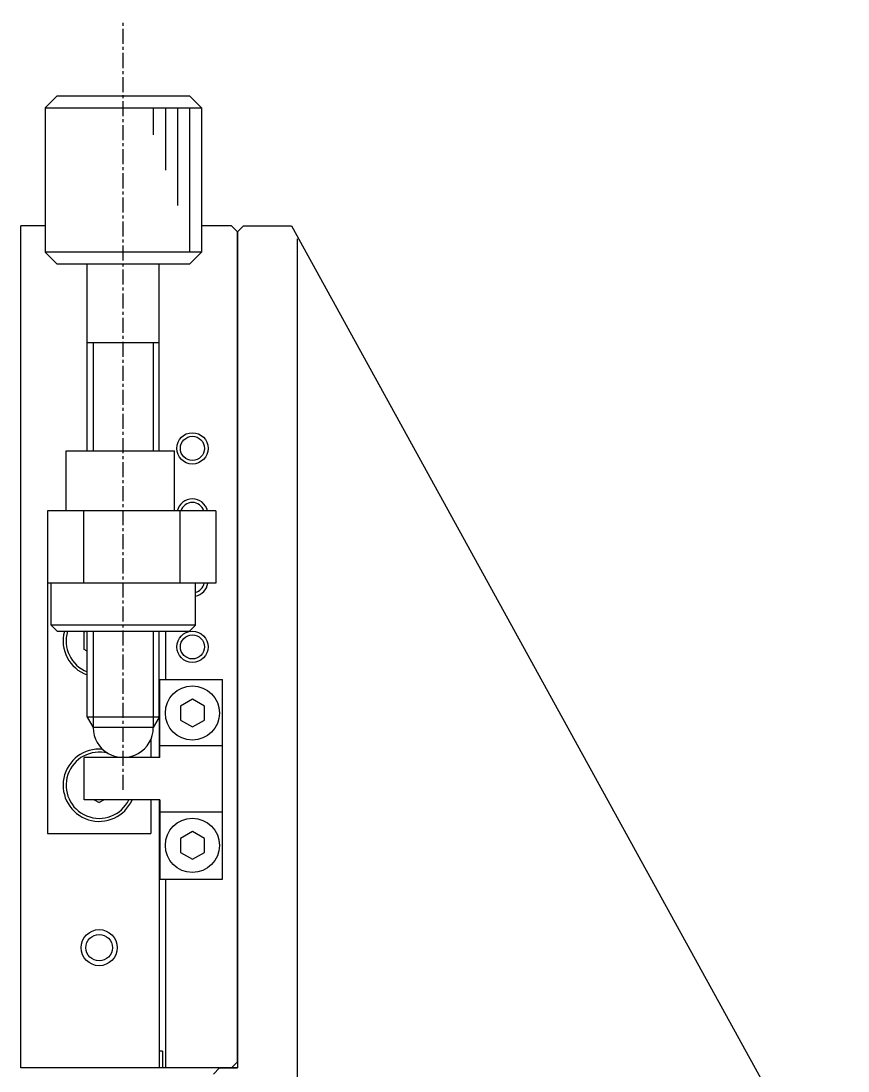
# Model space of a CAD drawing. Extents: x 570 to 820, y 66 to 265.
# Drawn here: x 725.1 to 793.9, y 175.9 to 263.2 of the extents above; entities that cross this region are included whole.
import ezdxf

# ---------------------------------------------------------------- set-up
doc = ezdxf.new("R2010")
doc.units = 0
doc.linetypes.add('CENTER', pattern=[2, 1.25, -0.25, 0.25, -0.25])
doc.layers.get('0').update_dxf_attribs({"linetype": 'CONTINUOUS'})
doc.layers.add('CENTER', color=1, linetype='CENTER')

msp = doc.modelspace()

# ---------------------------------------------------------------- linework, layer by layer
at = {"color": 7, "linetype": 'CONTINUOUS'}
for p, q in [((728.132, 256.953), (727.132, 255.953)), ((728.132, 256.953), (739.132, 256.953)), ((739.132, 256.953), (740.132, 255.953)), ((727.132, 255.953), (727.132, 243.953)), ((740.132, 255.953), (740.132, 243.953)), ((727.132, 246.153), (725.132, 246.153)), ((725.132, 176.153), (725.132, 246.153)), ((742.632, 246.153), (740.132, 246.153)), ((743.132, 245.653), (742.632, 246.153)), ((743.132, 245.653), (743.632, 246.153)), ((743.632, 246.153), (747.632, 246.153)), ((747.632, 246.153), (793.882, 162.153)), ((743.132, 176.653), (743.132, 245.653)), ((743.132, 245.653), (743.132, 176.153)), ((748.132, 159.153), (748.132, 245.065)), ((728.132, 242.953), (727.132, 243.953)), ((739.132, 242.953), (740.132, 243.953)), ((739.132, 242.953), (728.132, 242.953)), ((730.632, 227.453), (730.632, 242.953)), ((736.632, 227.453), (736.632, 242.953)), ((730.632, 236.453), (736.632, 236.453)), ((728.882, 222.453), (728.882, 227.453)), ((728.882, 227.453), (737.882, 227.453)), ((737.882, 222.453), (737.882, 227.453)), ((741.332, 222.453), (727.332, 222.453)), ((727.332, 222.453), (727.332, 195.653)), ((730.332, 222.453), (730.332, 216.453)), ((738.332, 222.453), (738.332, 216.453)), ((741.332, 222.453), (741.332, 216.453)), ((741.332, 216.453), (727.332, 216.453)), ((727.632, 212.953), (727.632, 216.453)), ((739.632, 212.953), (739.632, 216.453)), ((728.132, 212.453), (727.632, 212.953)), ((739.132, 212.453), (739.632, 212.953)), ((728.132, 212.453), (739.132, 212.453)), ((730.518, 212.453), (730.382, 212.374)), ((730.382, 210.931), (730.382, 212.374)), ((730.632, 205.319), (730.632, 212.453)), ((736.632, 205.319), (736.632, 212.453)), ((737.132, 212.453), (737.132, 208.453)), ((730.632, 210.787), (730.382, 210.931)), ((736.682, 201.953), (736.682, 208.453)), ((736.682, 208.453), (741.882, 208.453)), ((741.882, 191.853), (741.882, 208.453)), ((739.382, 206.807), (738.382, 206.23)), ((738.382, 206.23), (738.382, 205.075)), ((740.382, 206.23), (739.382, 206.807)), ((740.382, 205.075), (740.382, 206.23)), ((730.632, 205.319), (731.132, 204.453)), ((736.632, 205.319), (730.632, 205.319)), ((736.632, 205.319), (736.132, 204.453)), ((736.632, 205.319), (736.632, 201.953)), ((736.132, 204.453), (731.132, 204.453)), ((738.382, 205.075), (739.382, 204.498)), ((739.382, 204.498), (740.382, 205.075)), ((735.932, 203.473), (735.932, 201.953)), ((736.682, 202.953), (741.882, 202.953)), ((736.682, 201.953), (730.382, 201.953)), ((730.382, 198.453), (730.382, 201.953)), ((736.682, 198.453), (730.382, 198.453)), ((731.211, 198.453), (731.632, 198.209)), ((732.054, 198.453), (731.632, 198.209)), ((735.932, 198.453), (735.932, 195.653)), ((736.632, 198.453), (736.632, 176.153)), ((736.682, 198.453), (736.682, 191.853)), ((736.682, 197.453), (741.882, 197.453)), ((727.332, 195.653), (735.932, 195.653)), ((739.382, 195.807), (738.382, 195.23)), ((740.382, 195.23), (739.382, 195.807)), ((738.382, 195.23), (738.382, 194.075)), ((740.382, 194.075), (740.382, 195.23)), ((738.382, 194.075), (739.382, 193.498)), ((739.382, 193.498), (740.382, 194.075)), ((736.682, 191.853), (741.882, 191.853)), ((737.132, 191.853), (737.132, 176.153)), ((743.132, 176.653), (743.132, 187.653)), ((736.882, 177.553), (736.632, 177.553)), ((736.882, 177.553), (736.882, 176.153)), ((743.132, 176.653), (742.632, 176.153)), ((743.132, 176.653), (742.632, 176.153)), ((743.132, 176.653), (742.632, 176.153)), ((743.132, 176.153), (725.132, 176.153)), ((741.132, 175.653), (741.632, 176.153)), ((741.632, 176.153), (743.132, 176.153))]:
    msp.add_line(p, q, dxfattribs=at)
at = {"color": 3, "linetype": 'CONTINUOUS'}
for p, q in [((727.132, 255.953), (740.132, 255.953)), ((736.132, 255.953), (736.132, 253.718)), ((737.132, 255.953), (737.132, 250.782)), ((738.132, 255.953), (738.132, 247.836)), ((739.132, 255.953), (739.132, 243.953)), ((740.132, 243.953), (727.132, 243.953)), ((731.132, 236.453), (731.132, 227.453)), ((736.132, 236.453), (736.132, 227.453)), ((739.632, 212.953), (727.632, 212.953)), ((731.132, 212.453), (731.132, 204.453)), ((736.132, 212.453), (736.132, 204.453))]:
    msp.add_line(p, q, dxfattribs=at)
for centre, radius in [((739.382, 227.653), 1.3), ((739.382, 227.653), 1), ((739.382, 211.153), 1.3), ((739.382, 211.153), 1), ((731.632, 186.153), 1.5)]:
    msp.add_circle(centre, radius, dxfattribs=at)
at = {"color": 7, "linetype": 'CONTINUOUS'}
for centre, radius in [((739.382, 205.653), 2.25), ((739.382, 194.653), 2.25), ((731.632, 186.153), 1.1)]:
    msp.add_circle(centre, radius, dxfattribs=at)
at = {"color": 3, "linetype": 'CONTINUOUS'}
for centre, radius, start, end in [((739.382, 222.153), 1.3, 13.34235, 166.65765), ((739.382, 222.153), 1, 17.4576, 162.5424), ((739.382, 216.653), 1, 284.47751, 348.46304), ((739.382, 216.653), 1.3, 281.08748, 351.15012)]:
    msp.add_arc(centre, radius, start, end, dxfattribs=at)
at = {"color": 7, "linetype": 'CONTINUOUS'}
for centre, radius, start, end in [((731.632, 211.653), 3, 164.53399, 250.52878), ((731.632, 211.653), 2.75, 163.08761, 248.67631), ((733.632, 204.453), 2.5, 180, 0.00002), ((731.632, 199.653), 3, 84.67105, 336.42182), ((731.632, 199.653), 2.75, 74.92325, 334.1279), ((731.632, 199.653), 2.75, 56.7581, 59.83701)]:
    msp.add_arc(centre, radius, start, end, dxfattribs=at)
at = {"layer": 'CENTER', "color": 1, "linetype": 'CENTER'}
msp.add_line((733.632, 199.264), (733.632, 263.173), dxfattribs=at)

doc.saveas('drawing.dxf')
